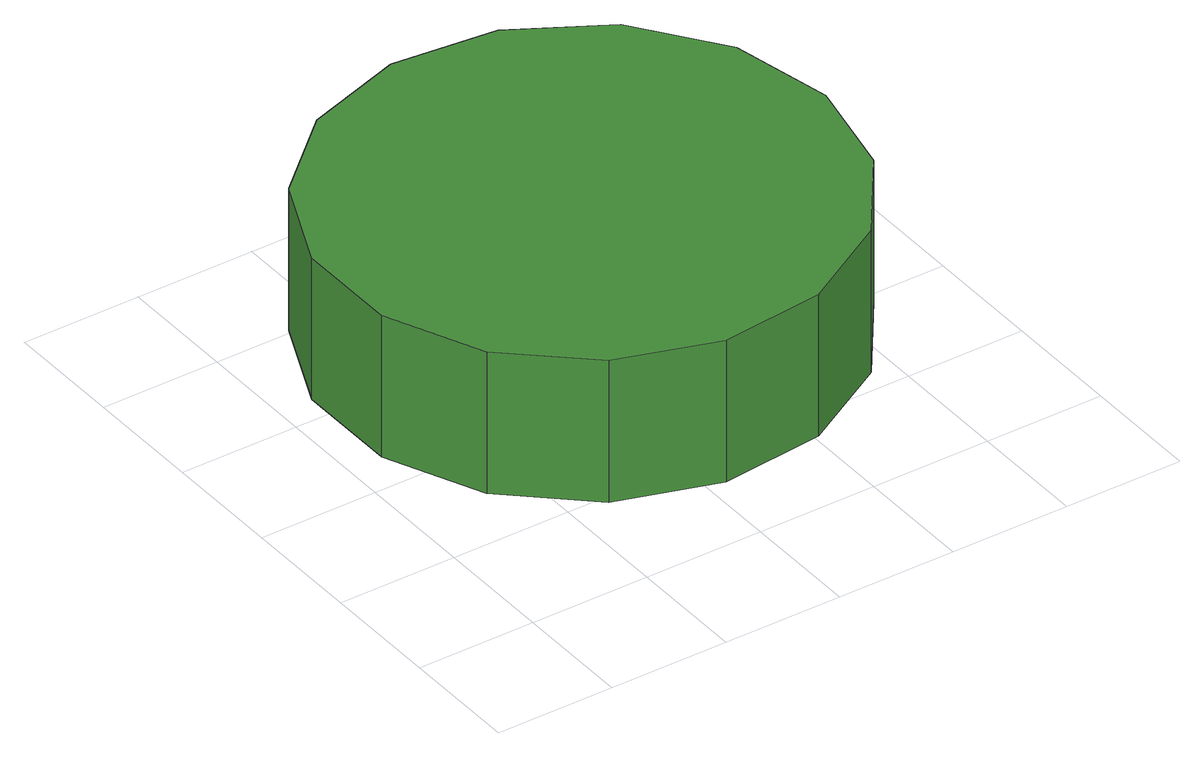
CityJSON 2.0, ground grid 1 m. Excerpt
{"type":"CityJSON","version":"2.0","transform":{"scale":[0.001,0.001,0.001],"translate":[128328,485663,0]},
"CityObjects":{
"tree1":{"type":"SolitaryVegetationObject","attributes":{"function":"something"},"geometry":[{"type":"MultiSurface","lod":"1","boundaries":[[[0,1,2,3,4,5,6,7,8,9,10,11,12,13,14]],[[15,16,17,18,19,20,21,22,23,24,25,26,27,28,29]],[[0,29,28,1]],[[1,28,27,2]],[[2,27,26,3]],[[3,26,25,4]],[[4,25,24,5]],[[5,24,23,6]],[[6,23,22,7]],[[7,22,21,8]],[[8,21,20,9]],[[9,20,19,10]],[[10,19,18,11]],[[11,18,17,12]],[[12,17,16,13]],[[13,16,15,14]],[[14,15,29,0]]]}]}
},
"vertices":[
[4513,2778,2144],[4329,3645,2144],[3808,4362,2144],[3040,4806,2144],[2158,4898,2144],[1315,4624,2144],[656,4031,2144],[296,3221,2144],[296,2335,2144],[656,1525,2144],[1315,932,2144],[2158,658,2144],[3040,750,2144],[3808,1194,2144],[4329,1911,2144],[4329,1911,894],[3808,1194,894],[3040,750,894],[2158,658,894],[1315,932,894],[656,1525,894],[296,2335,894],[296,3221,894],[656,4031,894],[1315,4624,894],[2158,4898,894],[3040,4806,894],[3808,4362,894],[4329,3645,894],[4513,2778,894]
]}
